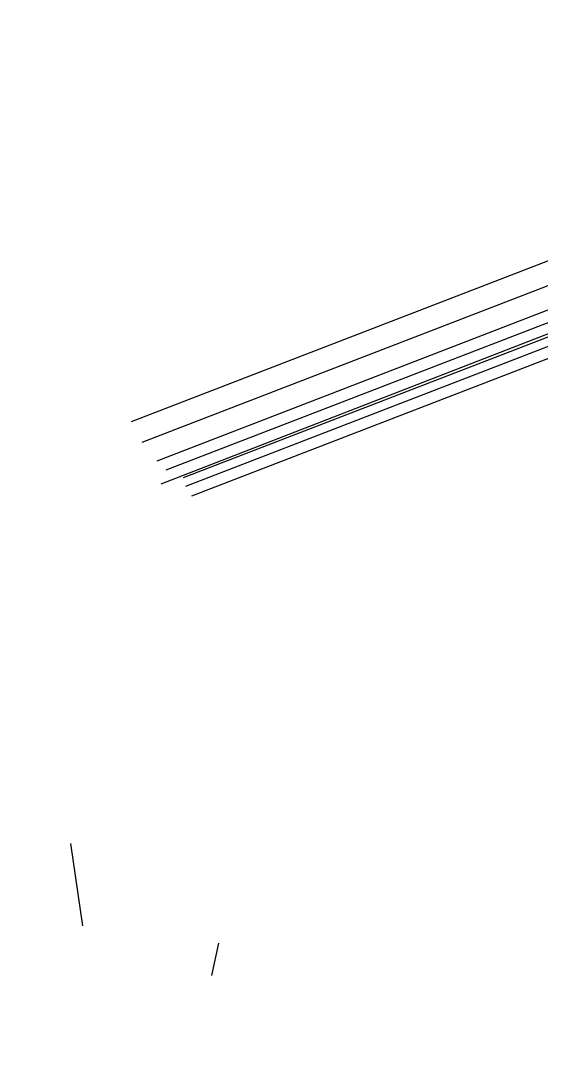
# Model space of a CAD drawing. Extents: x 0 to 16296672895, y -37409619871 to 0.
# Drawn here: x 16296672261.58 to 16296672270.3, y -37409617581.03 to -37409617563.89 of the extents above; entities that cross this region are included whole.
import ezdxf

# ---------------------------------------------------------------- set-up
doc = ezdxf.new("R2010")
doc.units = 0
doc.header["$LTSCALE"] = 10
doc.header["$MEASUREMENT"] = 0
doc.layers.add('1', color=7, linetype='CONTINUOUS')

msp = doc.modelspace()

# ---------------------------------------------------------------- linework, layer by layer
at = {"layer": '1', "color": 7, "linetype": 'Continuous'}
for p, q in [((16296672262.41884, -37409617577.637863), (16296672262.62184, -37409617579.015282)), ((16296672264.783779, -37409617579.842957), (16296672264.90052, -37409617579.306038))]:
    msp.add_line(p, q, dxfattribs=at)
for points in [[(16296672280.836559, -37409617563.885597, 0), (16296672278.46629, -37409617564.319618, 0), (16296672276.133961, -37409617564.874702, 0), (16296672273.848789, -37409617565.54866, 0), (16296672271.619789, -37409617566.338821, 0), (16296672269.45575, -37409617567.242073, 0), (16296672267.365231, -37409617568.25486, 0), (16296672265.356461, -37409617569.373169, 0), (16296672263.43738, -37409617570.59259, 0), (16296672261.615561, -37409617571.908318, 0), (16296672259.89819, -37409617573.315163, 0), (16296672258.292049, -37409617574.807549, 0), (16296672256.803471, -37409617576.379608, 0), (16296672255.438339, -37409617578.025139, 0), (16296672254.20204, -37409617579.737633, 0), (16296672253.099449, -37409617581.510338, 0), (16296672252.13492, -37409617583.336258, 0), (16296672251.31226, -37409617585.208191, 0), (16296672250.63471, -37409617587.118736, 0), (16296672250.10494, -37409617589.060364, 0), (16296672249.72506, -37409617591.025414, 0), (16296672249.496559, -37409617593.006119, 0), (16296672249.42033, -37409617594.994667, 0)], [(16296672280.888741, -37409617564.278473, 0), (16296672278.535419, -37409617564.709373, 0), (16296672276.21978, -37409617565.260468, 0), (16296672273.950951, -37409617565.929573, 0), (16296672271.737881, -37409617566.714058, 0), (16296672269.589319, -37409617567.610817, 0), (16296672267.513729, -37409617568.616333, 0), (16296672265.51932, -37409617569.726608, 0), (16296672263.613951, -37409617570.937279, 0), (16296672261.80514, -37409617572.243568, 0), (16296672260.100031, -37409617573.640312, 0), (16296672258.505341, -37409617575.122002, 0), (16296672257.02739, -37409617576.682793, 0), (16296672255.67198, -37409617578.316521, 0), (16296672254.444481, -37409617580.016739, 0), (16296672253.349739, -37409617581.776741, 0), (16296672252.392059, -37409617583.589577, 0), (16296672251.57523, -37409617585.448097, 0), (16296672250.90247, -37409617587.344963, 0), (16296672250.37644, -37409617589.272682, 0), (16296672249.99922, -37409617591.223663, 0), (16296672249.772289, -37409617593.190193, 0), (16296672249.696541, -37409617595.164513, 0)], [(16296672280.962021, -37409617564.656281, 0), (16296672278.632681, -37409617565.082787, 0), (16296672276.34063, -37409617565.628258, 0), (16296672274.094919, -37409617566.29055, 0), (16296672271.9044, -37409617567.067039, 0), (16296672269.777731, -37409617567.954674, 0), (16296672267.723289, -37409617568.949944, 0), (16296672265.749189, -37409617570.048897, 0), (16296672263.863239, -37409617571.247238, 0), (16296672262.072849, -37409617572.540207, 0), (16296672260.385111, -37409617573.922729, 0), (16296672258.806681, -37409617575.389328, 0), (16296672257.343781, -37409617576.934212, 0), (16296672256.00219, -37409617578.551292, 0), (16296672254.787201, -37409617580.234192, 0), (16296672253.7036, -37409617581.976257, 0), (16296672252.75568, -37409617583.77063, 0), (16296672251.94717, -37409617585.610207, 0), (16296672251.281269, -37409617587.487747, 0), (16296672250.760599, -37409617589.395828, 0), (16296672250.38722, -37409617591.326927, 0), (16296672250.1626, -37409617593.273422, 0), (16296672250.087629, -37409617595.227631, 0)], [(16296672281.00769, -37409617564.852371, 0), (16296672278.693291, -37409617565.276138, 0), (16296672276.415939, -37409617565.818123, 0), (16296672274.184629, -37409617566.476158, 0), (16296672272.00816, -37409617567.247673, 0), (16296672269.89513, -37409617568.129608, 0), (16296672267.85387, -37409617569.118477, 0), (16296672265.892441, -37409617570.210403, 0), (16296672264.018579, -37409617571.401047, 0), (16296672262.239679, -37409617572.685738, 0), (16296672260.562771, -37409617574.059387, 0), (16296672258.994459, -37409617575.516571, 0), (16296672257.540939, -37409617577.051552, 0), (16296672256.207951, -37409617578.658257, 0), (16296672255.00075, -37409617580.33036, 0), (16296672253.92411, -37409617582.061256, 0), (16296672252.982269, -37409617583.844116, 0), (16296672252.178949, -37409617585.671898, 0), (16296672251.517321, -37409617587.537392, 0), (16296672250.99999, -37409617589.433243, 0), (16296672250.629, -37409617591.351952, 0), (16296672250.405821, -37409617593.285957, 0), (16296672250.331329, -37409617595.227631, 0)], [(16296672281.165051, -37409617564.954437, 0), (16296672279.07263, -37409617565.326637, 0), (16296672277.00952, -37409617565.795959, 0), (16296672274.982441, -37409617566.360878, 0), (16296672272.997971, -37409617567.019547, 0), (16296672271.06258, -37409617567.769836, 0), (16296672269.18257, -37409617568.609306, 0), (16296672267.36404, -37409617569.53521, 0), (16296672265.612921, -37409617570.544548, 0), (16296672263.9349, -37409617571.634033, 0), (16296672262.335449, -37409617572.80011, 0), (16296672260.819771, -37409617574.039001, 0), (16296672259.39278, -37409617575.346657, 0), (16296672258.059139, -37409617576.718857, 0), (16296672256.82317, -37409617578.1511, 0), (16296672255.68891, -37409617579.638741, 0), (16296672254.660049, -37409617581.176933, 0), (16296672253.73992, -37409617582.760681, 0), (16296672252.93153, -37409617584.384827, 0), (16296672252.237499, -37409617586.04409, 0), (16296672251.660101, -37409617587.73307, 0), (16296672251.201191, -37409617589.446274, 0), (16296672250.86228, -37409617591.178123, 0)], [(16296672281.09201, -37409617565.059608, 0), (16296672278.805201, -37409617565.478333, 0), (16296672276.555, -37409617566.013847, 0), (16296672274.350281, -37409617566.664047, 0), (16296672272.19976, -37409617567.426361, 0), (16296672270.111919, -37409617568.297783, 0), (16296672268.09499, -37409617569.274872, 0), (16296672266.15694, -37409617570.353783, 0), (16296672264.30542, -37409617571.530243, 0), (16296672262.54772, -37409617572.799599, 0), (16296672260.8908, -37409617574.156883, 0), (16296672259.34119, -37409617575.596687, 0), (16296672257.905001, -37409617577.113373, 0), (16296672256.5879, -37409617578.700928, 0), (16296672255.39509, -37409617580.353104, 0), (16296672254.33128, -37409617582.063362, 0), (16296672253.400669, -37409617583.824966, 0), (16296672252.60692, -37409617585.630959, 0), (16296672251.95318, -37409617587.47422, 0), (16296672251.44202, -37409617589.347473, 0), (16296672251.075451, -37409617591.243301, 0), (16296672250.854931, -37409617593.154259, 0), (16296672250.78133, -37409617595.072777, 0)], [(16296672281.103531, -37409617565.213501, 0), (16296672278.820499, -37409617565.631531, 0), (16296672276.574011, -37409617566.166161, 0), (16296672274.372931, -37409617566.815292, 0), (16296672272.22596, -37409617567.576347, 0), (16296672270.14155, -37409617568.446327, 0), (16296672268.127951, -37409617569.421806, 0), (16296672266.1931, -37409617570.498932, 0), (16296672264.344629, -37409617571.673447, 0), (16296672262.58983, -37409617572.940727, 0), (16296672260.93564, -37409617574.295761, 0), (16296672259.38859, -37409617575.733208, 0), (16296672257.95476, -37409617577.247383, 0), (16296672256.639839, -37409617578.832321, 0), (16296672255.448999, -37409617580.481773, 0), (16296672254.38694, -37409617582.189209, 0), (16296672253.457861, -37409617583.947906, 0), (16296672252.66543, -37409617585.750923, 0), (16296672252.01276, -37409617587.591141, 0), (16296672251.502439, -37409617589.461304, 0), (16296672251.13648, -37409617591.354012, 0), (16296672250.91633, -37409617593.26181, 0), (16296672250.84285, -37409617595.17717, 0)], [(16296672281.133381, -37409617565.403267, 0), (16296672278.860109, -37409617565.819519, 0), (16296672276.62323, -37409617566.351868, 0), (16296672274.43158, -37409617566.998207, 0), (16296672272.293791, -37409617567.756012, 0), (16296672270.2183, -37409617568.622276, 0), (16296672268.21332, -37409617569.593582, 0), (16296672266.286739, -37409617570.6661, 0), (16296672264.44618, -37409617571.835587, 0), (16296672262.698891, -37409617573.09745, 0), (16296672261.051781, -37409617574.446693, 0), (16296672259.511339, -37409617575.877983, 0), (16296672258.083651, -37409617577.385681, 0), (16296672256.774349, -37409617578.963837, 0), (16296672255.58861, -37409617580.606216, 0), (16296672254.531099, -37409617582.306374, 0), (16296672253.605989, -37409617584.057541, 0), (16296672252.81695, -37409617585.852837, 0), (16296672252.16707, -37409617587.685188, 0), (16296672251.658939, -37409617589.54734, 0), (16296672251.29454, -37409617591.431961, 0), (16296672251.075331, -37409617593.331596, 0), (16296672251.002159, -37409617595.238762, 0)], [(16296672262.41884, -37409617577.637863, 0), (16296672262.617189, -37409617577.307297, 0), (16296672262.73468, -37409617576.989517, 0), (16296672262.87187, -37409617576.517593, 0)], [(16296672262.87187, -37409617576.517593, 0), (16296672263.733299, -37409617576.490791, 0), (16296672264.527679, -37409617576.876717, 0), (16296672265.034, -37409617577.55883, 0), (16296672265.10779, -37409617578.352821, 0)], [(16296672261.959089, -37409617578.03582, 0), (16296672261.929529, -37409617577.670158, 0), (16296672261.9769, -37409617577.391273, 0)], [(16296672262.41884, -37409617577.637863, 0), (16296672262.31369, -37409617577.701103, 0), (16296672262.23797, -37409617577.697968, 0), (16296672262.07185, -37409617577.553368, 0), (16296672261.9769, -37409617577.391273, 0)], [(16296672264.80291, -37409617579.665573, 0), (16296672264.801439, -37409617579.616142, 0), (16296672264.79702, -37409617579.566841, 0), (16296672264.789671, -37409617579.517776, 0), (16296672264.77939, -37409617579.469063, 0), (16296672264.76623, -37409617579.420822, 0), (16296672264.7502, -37409617579.373161, 0), (16296672264.73135, -37409617579.326202, 0), (16296672264.70973, -37409617579.280052, 0), (16296672264.685381, -37409617579.234833, 0), (16296672264.65835, -37409617579.19062, 0), (16296672264.628731, -37409617579.147552, 0), (16296672264.596569, -37409617579.105721, 0), (16296672264.56196, -37409617579.065231, 0), (16296672264.524969, -37409617579.026169, 0), (16296672264.485701, -37409617578.988632, 0), (16296672264.444229, -37409617578.952713, 0), (16296672264.400669, -37409617578.918503, 0), (16296672264.355129, -37409617578.88607, 0), (16296672264.307699, -37409617578.855499, 0), (16296672264.258511, -37409617578.826874, 0), (16296672264.20767, -37409617578.800232, 0), (16296672264.15531, -37409617578.775673, 0), (16296672264.10154, -37409617578.75322, 0), (16296672264.04649, -37409617578.732964, 0), (16296672263.990299, -37409617578.71492, 0), (16296672263.933109, -37409617578.69915, 0), (16296672263.87504, -37409617578.685692, 0), (16296672263.81624, -37409617578.674568, 0), (16296672263.756849, -37409617578.665817, 0), (16296672263.697001, -37409617578.659447, 0), (16296672263.63685, -37409617578.655487, 0), (16296672263.57653, -37409617578.653931, 0), (16296672263.51619, -37409617578.654793, 0), (16296672263.45598, -37409617578.658073, 0), (16296672263.39603, -37409617578.66375, 0), (16296672263.336491, -37409617578.671829, 0), (16296672263.27751, -37409617578.682266, 0), (16296672263.219219, -37409617578.695068, 0), (16296672263.16176, -37409617578.710182, 0), (16296672263.10527, -37409617578.72757, 0), (16296672263.049879, -37409617578.747208, 0), (16296672262.995741, -37409617578.769028, 0), (16296672262.942961, -37409617578.792999, 0), (16296672262.89167, -37409617578.819054, 0), (16296672262.84199, -37409617578.847107, 0), (16296672262.79405, -37409617578.877136, 0), (16296672262.747959, -37409617578.90905, 0), (16296672262.703819, -37409617578.942757, 0), (16296672262.661751, -37409617578.978203, 0), (16296672262.62184, -37409617579.015282, 0)], [(16296672264.703939, -37409617579.773468, 0), (16296672264.701691, -37409617579.715027, 0), (16296672264.694981, -37409617579.656837, 0), (16296672264.683809, -37409617579.599098, 0), (16296672264.668249, -37409617579.542053, 0), (16296672264.648331, -37409617579.485901, 0), (16296672264.624161, -37409617579.430901, 0), (16296672264.595819, -37409617579.377251, 0), (16296672264.563419, -37409617579.325157, 0), (16296672264.52709, -37409617579.274841, 0), (16296672264.486971, -37409617579.226486, 0), (16296672264.44323, -37409617579.180298, 0), (16296672264.39604, -37409617579.136436, 0), (16296672264.34557, -37409617579.095108, 0), (16296672264.29204, -37409617579.056442, 0), (16296672264.235649, -37409617579.020607, 0), (16296672264.17662, -37409617578.987747, 0), (16296672264.115191, -37409617578.957993, 0), (16296672264.051611, -37409617578.931458, 0), (16296672263.986111, -37409617578.908241, 0), (16296672263.918961, -37409617578.888443, 0), (16296672263.85043, -37409617578.872124, 0), (16296672263.780781, -37409617578.859383, 0), (16296672263.710291, -37409617578.850227, 0), (16296672263.63924, -37409617578.844727, 0), (16296672263.567909, -37409617578.842888, 0), (16296672263.49658, -37409617578.844727, 0), (16296672263.425529, -37409617578.850227, 0), (16296672263.35504, -37409617578.859383, 0), (16296672263.285391, -37409617578.872124, 0), (16296672263.21686, -37409617578.888443, 0), (16296672263.14971, -37409617578.908241, 0), (16296672263.084209, -37409617578.931458, 0), (16296672263.02062, -37409617578.957993, 0), (16296672262.95919, -37409617578.987747, 0), (16296672262.900169, -37409617579.020607, 0), (16296672262.843781, -37409617579.056442, 0), (16296672262.790251, -37409617579.095108, 0), (16296672262.73978, -37409617579.136436, 0), (16296672262.692579, -37409617579.180298, 0), (16296672262.64884, -37409617579.226486, 0), (16296672262.60873, -37409617579.274841, 0), (16296672262.572399, -37409617579.325157, 0), (16296672262.540001, -37409617579.377251, 0), (16296672262.51166, -37409617579.430901, 0), (16296672262.48748, -37409617579.485901, 0), (16296672262.467569, -37409617579.542053, 0), (16296672262.452, -37409617579.599098, 0), (16296672262.44084, -37409617579.656837, 0), (16296672262.43412, -37409617579.715027, 0), (16296672262.431881, -37409617579.773468, 0)], [(16296672262.62184, -37409617579.015282, 0), (16296672262.610849, -37409617579.026169, 0), (16296672262.60004, -37409617579.037178, 0), (16296672262.58943, -37409617579.048309, 0), (16296672262.579, -37409617579.059563, 0), (16296672262.568769, -37409617579.07093, 0), (16296672262.558729, -37409617579.082413, 0), (16296672262.548889, -37409617579.094009, 0), (16296672262.539249, -37409617579.105721, 0), (16296672262.5298, -37409617579.117538, 0), (16296672262.520571, -37409617579.129471, 0), (16296672262.51153, -37409617579.141487, 0), (16296672262.502701, -37409617579.153633, 0), (16296672262.49408, -37409617579.165863, 0), (16296672262.48567, -37409617579.178192, 0), (16296672262.477461, -37409617579.19062, 0), (16296672262.469469, -37409617579.20314, 0), (16296672262.4617, -37409617579.215736, 0), (16296672262.45414, -37409617579.228439, 0), (16296672262.4468, -37409617579.241226, 0), (16296672262.43968, -37409617579.254089, 0), (16296672262.43277, -37409617579.267029, 0), (16296672262.42609, -37409617579.280052, 0), (16296672262.41963, -37409617579.293152, 0), (16296672262.413389, -37409617579.30632, 0), (16296672262.407379, -37409617579.319557, 0), (16296672262.4016, -37409617579.332863, 0), (16296672262.39604, -37409617579.346237, 0), (16296672262.390711, -37409617579.359673, 0), (16296672262.385611, -37409617579.373161, 0), (16296672262.380751, -37409617579.386711, 0), (16296672262.37611, -37409617579.400322, 0), (16296672262.3717, -37409617579.413979, 0), (16296672262.367531, -37409617579.427681, 0), (16296672262.36359, -37409617579.441429, 0), (16296672262.35989, -37409617579.455231, 0), (16296672262.356421, -37409617579.469063, 0), (16296672262.353189, -37409617579.482941, 0), (16296672262.350201, -37409617579.496849, 0), (16296672262.347441, -37409617579.510803, 0), (16296672262.344919, -37409617579.524773, 0), (16296672262.34264, -37409617579.538773, 0), (16296672262.340599, -37409617579.552803, 0), (16296672262.3388, -37409617579.566841, 0), (16296672262.337231, -37409617579.58091, 0), (16296672262.335911, -37409617579.594994, 0), (16296672262.334829, -37409617579.609093, 0), (16296672262.33399, -37409617579.623199, 0), (16296672262.333389, -37409617579.637306, 0), (16296672262.333019, -37409617579.651443, 0), (16296672262.332899, -37409617579.665573, 0)], [(16296672264.50515, -37409617579.816673, 0), (16296672264.5033, -37409617579.768463, 0), (16296672264.497761, -37409617579.720444, 0), (16296672264.48855, -37409617579.672813, 0), (16296672264.4757, -37409617579.62574, 0), (16296672264.45928, -37409617579.579422, 0), (16296672264.439329, -37409617579.534042, 0), (16296672264.415951, -37409617579.489777, 0), (16296672264.389219, -37409617579.4468, 0), (16296672264.359249, -37409617579.405289, 0), (16296672264.326151, -37409617579.365402, 0), (16296672264.29007, -37409617579.327293, 0), (16296672264.251129, -37409617579.291107, 0), (16296672264.20949, -37409617579.257004, 0), (16296672264.165331, -37409617579.225113, 0), (16296672264.118799, -37409617579.195549, 0), (16296672264.07011, -37409617579.168442, 0), (16296672264.01943, -37409617579.14389, 0), (16296672263.96697, -37409617579.121986, 0), (16296672263.91293, -37409617579.102837, 0), (16296672263.857531, -37409617579.086502, 0), (16296672263.800989, -37409617579.073036, 0), (16296672263.74353, -37409617579.062523, 0), (16296672263.685381, -37409617579.054977, 0), (16296672263.62676, -37409617579.050438, 0), (16296672263.567909, -37409617579.048927, 0), (16296672263.50906, -37409617579.050438, 0), (16296672263.450439, -37409617579.054977, 0), (16296672263.39229, -37409617579.062523, 0), (16296672263.334829, -37409617579.073036, 0), (16296672263.27829, -37409617579.086502, 0), (16296672263.222891, -37409617579.102837, 0), (16296672263.16885, -37409617579.121986, 0), (16296672263.11639, -37409617579.14389, 0), (16296672263.06571, -37409617579.168442, 0), (16296672263.01701, -37409617579.195549, 0), (16296672262.97049, -37409617579.225113, 0), (16296672262.926319, -37409617579.257004, 0), (16296672262.884689, -37409617579.291107, 0), (16296672262.845751, -37409617579.327293, 0), (16296672262.809669, -37409617579.365402, 0), (16296672262.776569, -37409617579.405289, 0), (16296672262.746599, -37409617579.4468, 0), (16296672262.71987, -37409617579.489777, 0), (16296672262.69648, -37409617579.534042, 0), (16296672262.67654, -37409617579.579422, 0), (16296672262.66011, -37409617579.62574, 0), (16296672262.64727, -37409617579.672813, 0), (16296672262.63806, -37409617579.720444, 0), (16296672262.632521, -37409617579.768463, 0), (16296672262.630671, -37409617579.816673, 0)], [(16296672263.911591, -37409617580.052887, 0), (16296672263.694309, -37409617580.170403, 0), (16296672263.433189, -37409617580.167084, 0), (16296672263.217779, -37409617580.047401, 0), (16296672263.12052, -37409617579.848846, 0), (16296672263.2243, -37409617579.58036, 0)], [(16296672263.91263, -37409617580.053612, 0), (16296672264.01619, -37409617579.784554, 0), (16296672263.91861, -37409617579.586052, 0), (16296672263.70311, -37409617579.465523, 0), (16296672263.442369, -37409617579.462959, 0), (16296672263.223261, -37409617579.579651, 0)], [(16296672262.332899, -37409617579.665573, 0), (16296672262.332911, -37409617579.669128, 0), (16296672262.332939, -37409617579.672699, 0), (16296672262.33297, -37409617579.676262, 0), (16296672262.333031, -37409617579.679832, 0), (16296672262.333099, -37409617579.683403, 0), (16296672262.333179, -37409617579.686958, 0), (16296672262.333281, -37409617579.690529, 0), (16296672262.333401, -37409617579.694092, 0), (16296672262.333521, -37409617579.697647, 0), (16296672262.33367, -37409617579.701233, 0), (16296672262.33383, -37409617579.704788, 0), (16296672262.334009, -37409617579.708351, 0), (16296672262.3342, -37409617579.711906, 0), (16296672262.33441, -37409617579.715477, 0), (16296672262.334629, -37409617579.71904, 0), (16296672262.334869, -37409617579.722603, 0), (16296672262.335119, -37409617579.726158, 0), (16296672262.33539, -37409617579.729721, 0), (16296672262.33567, -37409617579.733276, 0), (16296672262.33597, -37409617579.736839, 0), (16296672262.33629, -37409617579.740387, 0), (16296672262.33662, -37409617579.74395, 0), (16296672262.33696, -37409617579.747513, 0), (16296672262.33732, -37409617579.75106, 0), (16296672262.3377, -37409617579.754623, 0), (16296672262.338091, -37409617579.758163, 0), (16296672262.338499, -37409617579.761719, 0), (16296672262.338921, -37409617579.765266, 0), (16296672262.33935, -37409617579.768806, 0), (16296672262.339809, -37409617579.772362, 0), (16296672262.340269, -37409617579.775909, 0), (16296672262.340759, -37409617579.779449, 0), (16296672262.341249, -37409617579.782997, 0), (16296672262.341761, -37409617579.786537, 0), (16296672262.342291, -37409617579.790077, 0), (16296672262.34284, -37409617579.793617, 0), (16296672262.343399, -37409617579.79715, 0), (16296672262.343969, -37409617579.80069, 0), (16296672262.344561, -37409617579.804222, 0), (16296672262.34516, -37409617579.807747, 0), (16296672262.345779, -37409617579.811287, 0), (16296672262.34642, -37409617579.814812, 0), (16296672262.347071, -37409617579.818336, 0), (16296672262.347731, -37409617579.821861, 0), (16296672262.34841, -37409617579.825394, 0), (16296672262.34911, -37409617579.828911, 0), (16296672262.349819, -37409617579.832428, 0), (16296672262.35054, -37409617579.835953, 0), (16296672262.35129, -37409617579.839447, 0), (16296672262.352039, -37409617579.842972, 0)], [(16296672262.332899, -37409617579.665573, 0), (16296672262.333469, -37409617579.668037, 0), (16296672262.334089, -37409617579.670502, 0), (16296672262.33477, -37409617579.672974, 0), (16296672262.33552, -37409617579.675423, 0), (16296672262.33633, -37409617579.677872, 0), (16296672262.3372, -37409617579.680313, 0), (16296672262.338131, -37409617579.682747, 0), (16296672262.33913, -37409617579.685173, 0), (16296672262.340179, -37409617579.687592, 0), (16296672262.341299, -37409617579.690002, 0), (16296672262.34248, -37409617579.692398, 0), (16296672262.343719, -37409617579.694794, 0), (16296672262.345011, -37409617579.697166, 0), (16296672262.346371, -37409617579.699532, 0), (16296672262.34779, -37409617579.701889, 0), (16296672262.34926, -37409617579.704239, 0), (16296672262.3508, -37409617579.706573, 0), (16296672262.35239, -37409617579.708893, 0), (16296672262.35405, -37409617579.711189, 0), (16296672262.355761, -37409617579.713493, 0), (16296672262.357531, -37409617579.715759, 0), (16296672262.35935, -37409617579.718033, 0), (16296672262.36124, -37409617579.720268, 0), (16296672262.36318, -37409617579.722504, 0), (16296672262.36517, -37409617579.724716, 0), (16296672262.36722, -37409617579.726913, 0), (16296672262.369329, -37409617579.729088, 0), (16296672262.37149, -37409617579.731247, 0), (16296672262.373711, -37409617579.733398, 0), (16296672262.37598, -37409617579.735527, 0), (16296672262.3783, -37409617579.737633, 0), (16296672262.38068, -37409617579.739723, 0), (16296672262.383101, -37409617579.741783, 0), (16296672262.38558, -37409617579.743828, 0), (16296672262.388121, -37409617579.745857, 0), (16296672262.390699, -37409617579.747864, 0), (16296672262.39333, -37409617579.749847, 0), (16296672262.396021, -37409617579.751808, 0), (16296672262.39875, -37409617579.753754, 0), (16296672262.401529, -37409617579.755661, 0), (16296672262.40436, -37409617579.757553, 0), (16296672262.40723, -37409617579.759422, 0), (16296672262.41016, -37409617579.761261, 0), (16296672262.41313, -37409617579.763077, 0), (16296672262.41614, -37409617579.764877, 0), (16296672262.419201, -37409617579.766647, 0), (16296672262.42231, -37409617579.768387, 0), (16296672262.425461, -37409617579.770111, 0), (16296672262.42865, -37409617579.771797, 0), (16296672262.431881, -37409617579.773468, 0)], [(16296672262.431881, -37409617579.773468, 0), (16296672262.43412, -37409617579.831902, 0), (16296672262.44084, -37409617579.890099, 0), (16296672262.452, -37409617579.947838, 0), (16296672262.467569, -37409617580.00489, 0), (16296672262.48748, -37409617580.061043, 0), (16296672262.51166, -37409617580.116043, 0), (16296672262.540001, -37409617580.169693, 0), (16296672262.572399, -37409617580.221779, 0), (16296672262.60873, -37409617580.272087, 0), (16296672262.64884, -37409617580.32045, 0), (16296672262.692579, -37409617580.366638, 0), (16296672262.73978, -37409617580.410492, 0), (16296672262.790251, -37409617580.451828, 0), (16296672262.843781, -37409617580.490494, 0), (16296672262.900169, -37409617580.526321, 0), (16296672262.95919, -37409617580.559181, 0), (16296672263.02062, -37409617580.588943, 0), (16296672263.084209, -37409617580.615479, 0), (16296672263.14971, -37409617580.638702, 0), (16296672263.21686, -37409617580.658501, 0), (16296672263.285391, -37409617580.674812, 0), (16296672263.35504, -37409617580.687561, 0), (16296672263.425529, -37409617580.696709, 0), (16296672263.49658, -37409617580.702209, 0), (16296672263.567909, -37409617580.704048, 0), (16296672263.63924, -37409617580.702209, 0), (16296672263.710291, -37409617580.696709, 0), (16296672263.780781, -37409617580.687561, 0), (16296672263.85043, -37409617580.674812, 0), (16296672263.918961, -37409617580.658501, 0), (16296672263.986111, -37409617580.638702, 0), (16296672264.051611, -37409617580.615479, 0), (16296672264.115191, -37409617580.588943, 0), (16296672264.17662, -37409617580.559181, 0), (16296672264.235649, -37409617580.526321, 0), (16296672264.29204, -37409617580.490494, 0), (16296672264.34557, -37409617580.451828, 0), (16296672264.39604, -37409617580.410492, 0), (16296672264.44323, -37409617580.366638, 0), (16296672264.486971, -37409617580.32045, 0), (16296672264.52709, -37409617580.272087, 0), (16296672264.563419, -37409617580.221779, 0), (16296672264.595819, -37409617580.169693, 0), (16296672264.624161, -37409617580.116043, 0), (16296672264.648331, -37409617580.061043, 0), (16296672264.668249, -37409617580.00489, 0), (16296672264.683809, -37409617579.947838, 0), (16296672264.694981, -37409617579.890099, 0), (16296672264.701691, -37409617579.831902, 0), (16296672264.703939, -37409617579.773468, 0)], [(16296672262.431881, -37409617579.773468, 0), (16296672262.43516, -37409617579.775108, 0), (16296672262.438471, -37409617579.776718, 0), (16296672262.44183, -37409617579.778297, 0), (16296672262.44523, -37409617579.779846, 0), (16296672262.44866, -37409617579.78138, 0), (16296672262.452141, -37409617579.782883, 0), (16296672262.45565, -37409617579.784348, 0), (16296672262.4592, -37409617579.785789, 0), (16296672262.46278, -37409617579.787201, 0), (16296672262.4664, -37409617579.788582, 0), (16296672262.470051, -37409617579.789917, 0), (16296672262.47374, -37409617579.791237, 0), (16296672262.477461, -37409617579.792526, 0), (16296672262.481211, -37409617579.793793, 0), (16296672262.485001, -37409617579.795021, 0), (16296672262.48881, -37409617579.796211, 0), (16296672262.492649, -37409617579.797379, 0), (16296672262.496531, -37409617579.798508, 0), (16296672262.500429, -37409617579.799606, 0), (16296672262.50436, -37409617579.800667, 0), (16296672262.50831, -37409617579.801697, 0), (16296672262.512289, -37409617579.802696, 0), (16296672262.5163, -37409617579.803673, 0), (16296672262.52033, -37409617579.804604, 0), (16296672262.52438, -37409617579.805496, 0), (16296672262.52846, -37409617579.806374, 0), (16296672262.532551, -37409617579.807213, 0), (16296672262.536671, -37409617579.807999, 0), (16296672262.54081, -37409617579.808769, 0), (16296672262.54496, -37409617579.809486, 0), (16296672262.549141, -37409617579.810188, 0), (16296672262.553329, -37409617579.810852, 0), (16296672262.557529, -37409617579.811478, 0), (16296672262.56175, -37409617579.812073, 0), (16296672262.56599, -37409617579.812622, 0), (16296672262.57024, -37409617579.813141, 0), (16296672262.574499, -37409617579.813622, 0), (16296672262.578779, -37409617579.814072, 0), (16296672262.583071, -37409617579.814484, 0), (16296672262.58736, -37409617579.814873, 0), (16296672262.591669, -37409617579.815208, 0), (16296672262.59598, -37409617579.815514, 0), (16296672262.6003, -37409617579.815781, 0), (16296672262.60463, -37409617579.816017, 0), (16296672262.608959, -37409617579.816223, 0), (16296672262.613291, -37409617579.816383, 0), (16296672262.61763, -37409617579.816513, 0), (16296672262.621981, -37409617579.816597, 0), (16296672262.62632, -37409617579.81665, 0), (16296672262.630671, -37409617579.816673, 0)], [(16296672263.982161, -37409617579.730972, 0), (16296672263.94322, -37409617579.911652, 0), (16296672263.91263, -37409617580.053612, 0)], [(16296672264.50515, -37409617579.816673, 0), (16296672264.509489, -37409617579.81665, 0), (16296672264.51384, -37409617579.816597, 0), (16296672264.518181, -37409617579.816513, 0), (16296672264.52252, -37409617579.816383, 0), (16296672264.526859, -37409617579.816223, 0), (16296672264.531191, -37409617579.816017, 0), (16296672264.535521, -37409617579.815781, 0), (16296672264.539841, -37409617579.815514, 0), (16296672264.544149, -37409617579.815208, 0), (16296672264.54846, -37409617579.814873, 0), (16296672264.55275, -37409617579.814484, 0), (16296672264.557039, -37409617579.814072, 0), (16296672264.56131, -37409617579.813622, 0), (16296672264.565571, -37409617579.813141, 0), (16296672264.56983, -37409617579.812622, 0), (16296672264.57406, -37409617579.812073, 0), (16296672264.578291, -37409617579.811478, 0), (16296672264.582491, -37409617579.810852, 0), (16296672264.586679, -37409617579.810188, 0), (16296672264.59086, -37409617579.809486, 0), (16296672264.595011, -37409617579.808769, 0), (16296672264.59915, -37409617579.807999, 0), (16296672264.60327, -37409617579.807213, 0), (16296672264.607361, -37409617579.806374, 0), (16296672264.611441, -37409617579.805496, 0), (16296672264.61549, -37409617579.804604, 0), (16296672264.61952, -37409617579.803673, 0), (16296672264.623529, -37409617579.802696, 0), (16296672264.62751, -37409617579.801697, 0), (16296672264.63146, -37409617579.800667, 0), (16296672264.635389, -37409617579.799606, 0), (16296672264.63929, -37409617579.798508, 0), (16296672264.64316, -37409617579.797379, 0), (16296672264.647011, -37409617579.796211, 0), (16296672264.65082, -37409617579.795021, 0), (16296672264.65461, -37409617579.793793, 0), (16296672264.65836, -37409617579.792526, 0), (16296672264.662081, -37409617579.791237, 0), (16296672264.66577, -37409617579.789917, 0), (16296672264.66942, -37409617579.788582, 0), (16296672264.67304, -37409617579.787201, 0), (16296672264.67662, -37409617579.785789, 0), (16296672264.68017, -37409617579.784348, 0), (16296672264.68368, -37409617579.782883, 0), (16296672264.687149, -37409617579.78138, 0), (16296672264.69059, -37409617579.779846, 0), (16296672264.693991, -37409617579.778297, 0), (16296672264.69734, -37409617579.776718, 0), (16296672264.700661, -37409617579.775108, 0), (16296672264.703939, -37409617579.773468, 0)], [(16296672264.513981, -37409617580.315842, 0), (16296672264.524969, -37409617580.304962, 0), (16296672264.53577, -37409617580.293953, 0), (16296672264.546391, -37409617580.282822, 0), (16296672264.55682, -37409617580.271568, 0), (16296672264.567051, -37409617580.260201, 0), (16296672264.577089, -37409617580.248718, 0), (16296672264.586929, -37409617580.237106, 0), (16296672264.596569, -37409617580.225403, 0), (16296672264.60601, -37409617580.213577, 0), (16296672264.61525, -37409617580.20166, 0), (16296672264.62429, -37409617580.189629, 0), (16296672264.63312, -37409617580.177498, 0), (16296672264.641741, -37409617580.16526, 0), (16296672264.65015, -37409617580.152931, 0), (16296672264.65835, -37409617580.140511, 0), (16296672264.66634, -37409617580.127991, 0), (16296672264.67412, -37409617580.115379, 0), (16296672264.681681, -37409617580.102676, 0), (16296672264.68902, -37409617580.089897, 0), (16296672264.69614, -37409617580.077042, 0), (16296672264.703039, -37409617580.064087, 0), (16296672264.70973, -37409617580.051079, 0), (16296672264.71619, -37409617580.037979, 0), (16296672264.72242, -37409617580.024811, 0), (16296672264.72843, -37409617580.011574, 0), (16296672264.734221, -37409617579.99826, 0), (16296672264.739771, -37409617579.984894, 0), (16296672264.7451, -37409617579.971458, 0), (16296672264.7502, -37409617579.957962, 0), (16296672264.75507, -37409617579.944412, 0), (16296672264.75971, -37409617579.930809, 0), (16296672264.764111, -37409617579.917152, 0), (16296672264.76829, -37409617579.90345, 0), (16296672264.772221, -37409617579.889687, 0), (16296672264.77593, -37409617579.8759, 0), (16296672264.77939, -37409617579.862061, 0), (16296672264.782619, -37409617579.84819, 0), (16296672264.78562, -37409617579.834267, 0), (16296672264.78838, -37409617579.820343, 0), (16296672264.79089, -37409617579.806358, 0), (16296672264.793171, -37409617579.792358, 0), (16296672264.795219, -37409617579.778343, 0), (16296672264.79702, -37409617579.764282, 0), (16296672264.79858, -37409617579.750214, 0), (16296672264.79991, -37409617579.73613, 0), (16296672264.800989, -37409617579.722038, 0), (16296672264.80183, -37409617579.707932, 0), (16296672264.802429, -37409617579.69381, 0), (16296672264.80279, -37409617579.679688, 0), (16296672264.80291, -37409617579.665573, 0)], [(16296672264.703939, -37409617579.773468, 0), (16296672264.70717, -37409617579.771797, 0), (16296672264.71036, -37409617579.770111, 0), (16296672264.713511, -37409617579.768387, 0), (16296672264.71661, -37409617579.766647, 0), (16296672264.719681, -37409617579.764877, 0), (16296672264.722691, -37409617579.763077, 0), (16296672264.72566, -37409617579.761261, 0), (16296672264.72858, -37409617579.759422, 0), (16296672264.731461, -37409617579.757553, 0), (16296672264.734289, -37409617579.755661, 0), (16296672264.73707, -37409617579.753754, 0), (16296672264.739799, -37409617579.751808, 0), (16296672264.742491, -37409617579.749847, 0), (16296672264.745119, -37409617579.747864, 0), (16296672264.7477, -37409617579.745857, 0), (16296672264.750231, -37409617579.743828, 0), (16296672264.75271, -37409617579.741783, 0), (16296672264.75514, -37409617579.739723, 0), (16296672264.757521, -37409617579.737633, 0), (16296672264.75984, -37409617579.735527, 0), (16296672264.76211, -37409617579.733398, 0), (16296672264.76433, -37409617579.731247, 0), (16296672264.766491, -37409617579.729088, 0), (16296672264.768591, -37409617579.726913, 0), (16296672264.770651, -37409617579.724716, 0), (16296672264.77264, -37409617579.722504, 0), (16296672264.77458, -37409617579.720268, 0), (16296672264.776461, -37409617579.718033, 0), (16296672264.77829, -37409617579.715759, 0), (16296672264.78006, -37409617579.713493, 0), (16296672264.781771, -37409617579.711189, 0), (16296672264.783421, -37409617579.708893, 0), (16296672264.785021, -37409617579.706573, 0), (16296672264.786551, -37409617579.704239, 0), (16296672264.788031, -37409617579.701889, 0), (16296672264.78945, -37409617579.699532, 0), (16296672264.7908, -37409617579.697166, 0), (16296672264.792101, -37409617579.694794, 0), (16296672264.793341, -37409617579.692398, 0), (16296672264.794519, -37409617579.690002, 0), (16296672264.79563, -37409617579.687592, 0), (16296672264.79669, -37409617579.685173, 0), (16296672264.79768, -37409617579.682747, 0), (16296672264.79862, -37409617579.680313, 0), (16296672264.79949, -37409617579.677872, 0), (16296672264.800301, -37409617579.675423, 0), (16296672264.801041, -37409617579.672974, 0), (16296672264.801729, -37409617579.670502, 0), (16296672264.802349, -37409617579.668037, 0), (16296672264.80291, -37409617579.665573, 0)], [(16296672262.630671, -37409617579.816673, 0), (16296672262.632521, -37409617579.864883, 0), (16296672262.63806, -37409617579.912888, 0), (16296672262.64727, -37409617579.960533, 0), (16296672262.66011, -37409617580.007599, 0), (16296672262.67654, -37409617580.053909, 0), (16296672262.69648, -37409617580.099289, 0), (16296672262.71987, -37409617580.143547, 0), (16296672262.746599, -37409617580.186531, 0), (16296672262.776569, -37409617580.228043, 0), (16296672262.809669, -37409617580.267937, 0), (16296672262.845751, -37409617580.306053, 0), (16296672262.884689, -37409617580.342216, 0), (16296672262.926319, -37409617580.376328, 0), (16296672262.97049, -37409617580.408234, 0), (16296672263.01701, -37409617580.437782, 0), (16296672263.06571, -37409617580.46489, 0), (16296672263.11639, -37409617580.489441, 0), (16296672263.16885, -37409617580.511337, 0), (16296672263.222891, -37409617580.530487, 0), (16296672263.27829, -37409617580.546837, 0), (16296672263.334829, -37409617580.560287, 0), (16296672263.39229, -37409617580.570808, 0), (16296672263.450439, -37409617580.578346, 0), (16296672263.50906, -37409617580.582893, 0), (16296672263.567909, -37409617580.584412, 0), (16296672263.62676, -37409617580.582893, 0), (16296672263.685381, -37409617580.578346, 0), (16296672263.74353, -37409617580.570808, 0), (16296672263.800989, -37409617580.560287, 0), (16296672263.857531, -37409617580.546837, 0), (16296672263.91293, -37409617580.530487, 0), (16296672263.96697, -37409617580.511337, 0), (16296672264.01943, -37409617580.489441, 0), (16296672264.07011, -37409617580.46489, 0), (16296672264.118799, -37409617580.437782, 0), (16296672264.165331, -37409617580.408234, 0), (16296672264.20949, -37409617580.376328, 0), (16296672264.251129, -37409617580.342216, 0), (16296672264.29007, -37409617580.306053, 0), (16296672264.326151, -37409617580.267937, 0), (16296672264.359249, -37409617580.228043, 0), (16296672264.389219, -37409617580.186531, 0), (16296672264.415951, -37409617580.143547, 0), (16296672264.439329, -37409617580.099289, 0), (16296672264.45928, -37409617580.053909, 0), (16296672264.4757, -37409617580.007599, 0), (16296672264.48855, -37409617579.960533, 0), (16296672264.497761, -37409617579.912888, 0), (16296672264.5033, -37409617579.864883, 0), (16296672264.50515, -37409617579.816673, 0)]]:
    msp.add_polyline3d(points, dxfattribs=at)

doc.saveas('drawing.dxf')
